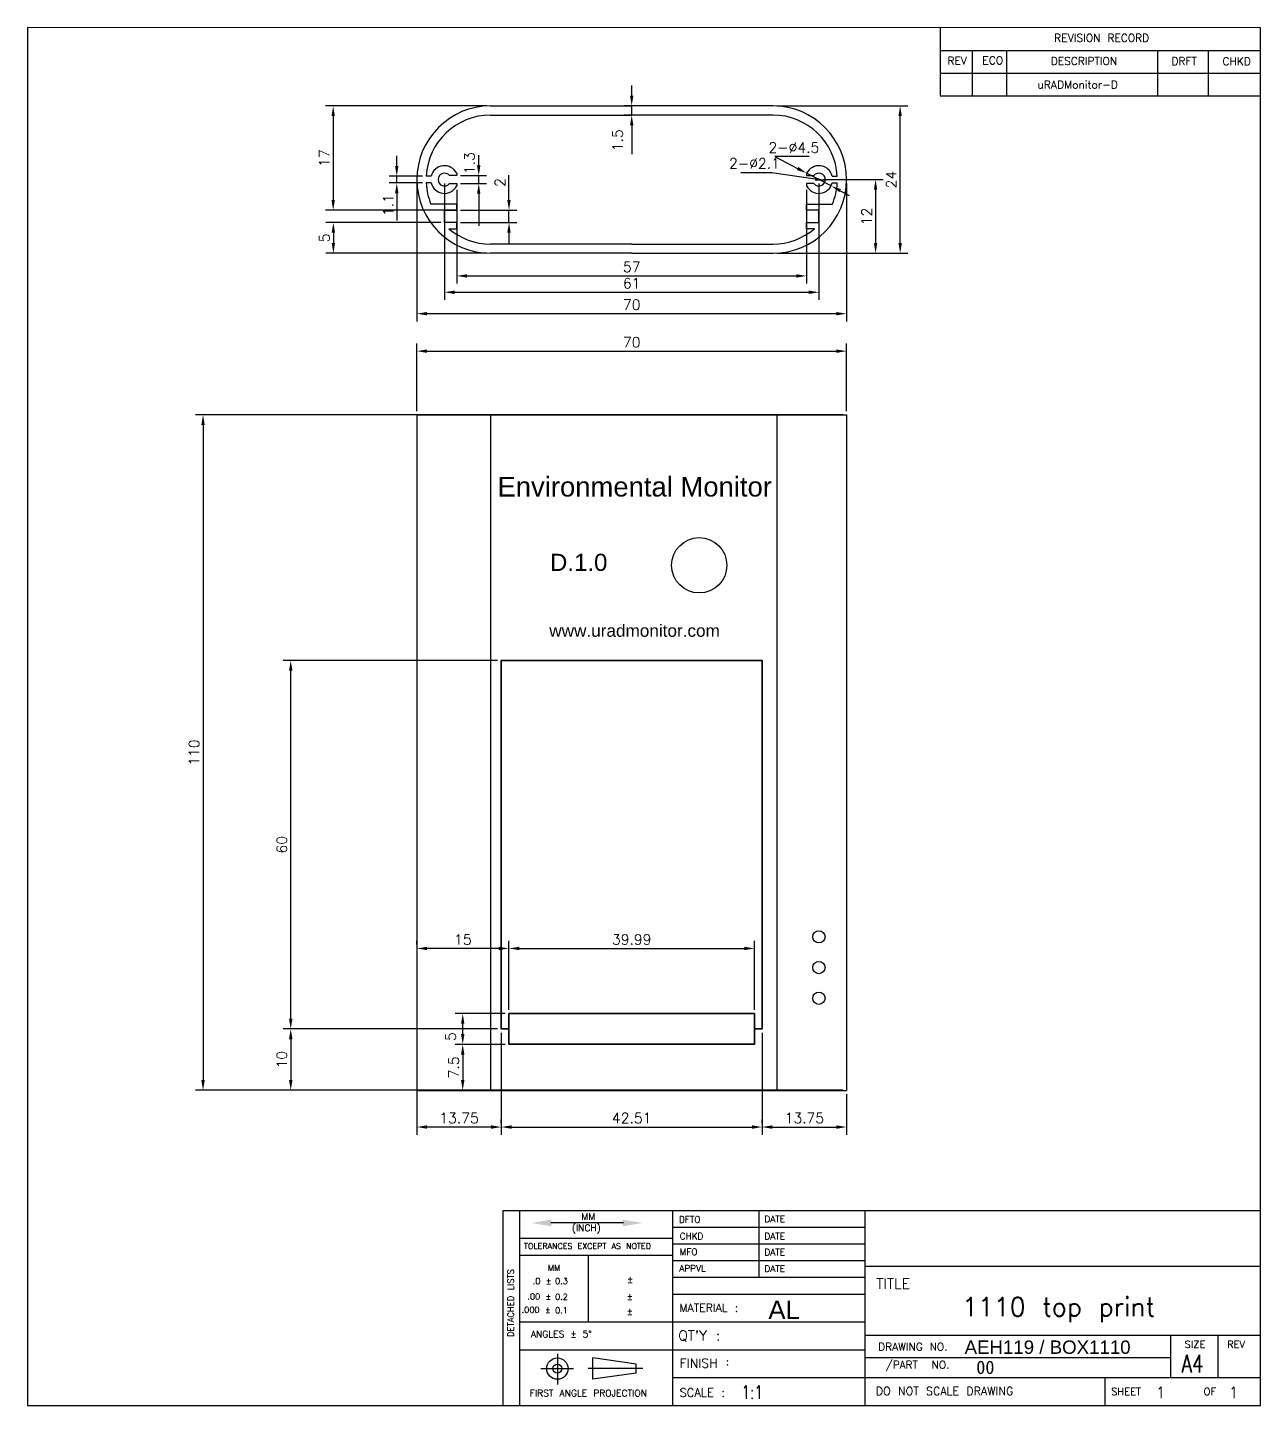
# Model space of a CAD drawing. Header units: millimetres. Extents: x 207 to 635, y 135 to 813.
# Drawn here: x 434.1 to 635, y 530.5 to 754.9 of the extents above; entities that cross this region are included whole.
import ezdxf
from ezdxf.enums import TextEntityAlignment as Align

# ---------------------------------------------------------------- set-up
doc = ezdxf.new("R2010")
doc.units = ezdxf.units.MM
for name, color, linetype, lineweight in [('Callout', 3, 'Continuous', 0), ('CAXA0', 7, 'Continuous', 70), ('Contour line', 1, 'Continuous', 15), ('Draw', 7, 'Continuous', 35), ('TEXT', 6, 'Continuous', 20)]:
    doc.layers.add(name, color=color, linetype=linetype, lineweight=lineweight)
doc.styles.add('_YES', font='ROMANC.SHX', dxfattribs={"height": 1.5})
doc.styles.add('ADESK2', font='romans')
doc.styles.get("Standard").update_dxf_attribs({"font": 'txt.shx'})
doc.styles.add('样式 1', font='Arial.ttf')
doc.dimstyles.new('ISO-25', dxfattribs={"dimtxt": 2.5, "dimasz": 2, "dimexe": 1.25, "dimexo": 0.625, "dimtad": 1, "dimdsep": 46, "dimtxsty": 'Standard', "dimcen": 2.5, "dimclrt": 256, "dimadec": 0, "dimazin": 0, "dimtfac": 1, "dimtmove": 0, "dimatfit": 3, "dimfxl": 1, "dimarcsym": 0})

# ---------------------------------------------------------------- blocks, each defined once
blk = doc.blocks.new('*D89')
at = {"layer": 'Callout', "color": 0, "lineweight": -2, "transparency": 16777216}
for p, q in [((563.65, 730.17), (573.51, 730.17)), ((572.26, 728.51), (572.26, 719.84)), ((556.15, 718.17), (573.51, 718.17))]:
    blk.add_line(p, q, dxfattribs=at)
at = {"layer": 'Callout', "color": 0, "lineweight": 35, "transparency": 16777216}
for points in [[(571.98, 728.51), (572.53, 728.51), (572.26, 730.17)], [(571.98, 719.84), (572.53, 719.84), (572.26, 718.17)]]:
    blk.add_solid(points, dxfattribs=at)
at = {"layer": 'Defpoints', "color": 0, "lineweight": 35, "transparency": 16777216}
for p in [(563.02, 730.17), (555.52, 718.17), (572.26, 718.17)]:
    blk.add_point(p, dxfattribs=at)
at = {"layer": 'Callout', "lineweight": 25, "transparency": 16777216, "insert": (570.8, 724.17), "char_height": 1.667, "attachment_point": 5, "rotation": 90}
blk.add_mtext('12', dxfattribs=at)
blk = doc.blocks.new('*D86')
at = {"layer": 'Callout', "color": 0, "lineweight": -2, "transparency": 16777216}
for p, q in [((497.52, 729.55), (497.52, 707.08)), ((567.52, 729.55), (567.52, 707.08)), ((565.85, 708.33), (499.19, 708.33))]:
    blk.add_line(p, q, dxfattribs=at)
at = {"layer": 'Callout', "color": 0, "lineweight": 35, "transparency": 16777216}
for points in [[(499.19, 708.61), (499.19, 708.05), (497.52, 708.33)], [(565.85, 708.61), (565.85, 708.05), (567.52, 708.33)]]:
    blk.add_solid(points, dxfattribs=at)
at = {"layer": 'Defpoints', "color": 0, "lineweight": 35, "transparency": 16777216}
for p in [(497.52, 730.17), (567.52, 730.17), (497.52, 708.33)]:
    blk.add_point(p, dxfattribs=at)
at = {"layer": 'Callout', "lineweight": 25, "transparency": 16777216, "insert": (532.52, 709.79), "char_height": 1.667, "attachment_point": 5}
blk.add_mtext('70', dxfattribs=at)
blk = doc.blocks.new('*D90')
at = {"layer": 'Callout', "color": 0, "lineweight": -2, "transparency": 16777216}
for p, q in [((502.02, 729.55), (502.02, 710.57)), ((563.02, 729.55), (563.02, 710.57)), ((503.69, 711.82), (561.35, 711.82))]:
    blk.add_line(p, q, dxfattribs=at)
at = {"layer": 'Callout', "color": 0, "lineweight": 35, "transparency": 16777216}
for points in [[(503.69, 712.1), (503.69, 711.54), (502.02, 711.82)], [(561.35, 712.1), (561.35, 711.54), (563.02, 711.82)]]:
    blk.add_solid(points, dxfattribs=at)
at = {"layer": 'Defpoints', "color": 0, "lineweight": 35, "transparency": 16777216}
for p in [(502.02, 730.17), (563.02, 730.17), (563.02, 711.82)]:
    blk.add_point(p, dxfattribs=at)
at = {"layer": 'Callout', "lineweight": 25, "transparency": 16777216, "insert": (532.52, 713.28), "char_height": 1.667, "attachment_point": 5}
blk.add_mtext('61', dxfattribs=at)
blk = doc.blocks.new('*D91')
at = {"layer": 'Callout', "color": 0, "lineweight": -2, "transparency": 16777216}
for p, q in [((504.02, 728.52), (504.02, 713.23)), ((561.02, 728.52), (561.02, 713.23)), ((505.69, 714.48), (559.35, 714.48))]:
    blk.add_line(p, q, dxfattribs=at)
at = {"layer": 'Callout', "color": 0, "lineweight": 35, "transparency": 16777216}
for points in [[(505.69, 714.76), (505.69, 714.21), (504.02, 714.48)], [(559.35, 714.76), (559.35, 714.21), (561.02, 714.48)]]:
    blk.add_solid(points, dxfattribs=at)
at = {"layer": 'Defpoints', "color": 0, "lineweight": 35, "transparency": 16777216}
for p in [(504.02, 729.14), (561.02, 729.14), (561.02, 714.48)]:
    blk.add_point(p, dxfattribs=at)
at = {"layer": 'Callout', "lineweight": 25, "transparency": 16777216, "insert": (532.52, 715.94), "char_height": 1.667, "attachment_point": 5}
blk.add_mtext('57', dxfattribs=at)
blk = doc.blocks.new('*D92')
at = {"layer": 'Callout', "color": 0, "lineweight": -2, "transparency": 16777216}
for p, q in [((556.15, 742.17), (577.51, 742.17)), ((576.26, 719.84), (576.26, 740.51)), ((556.77, 718.17), (577.51, 718.17))]:
    blk.add_line(p, q, dxfattribs=at)
at = {"layer": 'Callout', "color": 0, "lineweight": 35, "transparency": 16777216}
for points in [[(575.98, 740.51), (576.54, 740.51), (576.26, 742.17)], [(575.98, 719.84), (576.54, 719.84), (576.26, 718.17)]]:
    blk.add_solid(points, dxfattribs=at)
at = {"layer": 'Defpoints', "color": 0, "lineweight": 35, "transparency": 16777216}
for p in [(555.52, 742.17), (576.26, 742.17), (556.15, 718.17)]:
    blk.add_point(p, dxfattribs=at)
at = {"layer": 'Callout', "lineweight": 25, "transparency": 16777216, "insert": (574.8, 730.17), "char_height": 1.667, "attachment_point": 5, "rotation": 90}
blk.add_mtext('24', dxfattribs=at)
blk = doc.blocks.new('*D93')
at = {"layer": 'Callout', "color": 0, "lineweight": -2, "transparency": 16777216}
for p, q in [((566.9, 691.86), (461.43, 691.86)), ((462.68, 690.19), (462.68, 583.52)), ((566.9, 581.86), (461.43, 581.86))]:
    blk.add_line(p, q, dxfattribs=at)
at = {"layer": 'Callout', "color": 0, "lineweight": 35, "transparency": 16777216}
for points in [[(462.4, 690.19), (462.96, 690.19), (462.68, 691.86)], [(462.4, 583.52), (462.96, 583.52), (462.68, 581.86)]]:
    blk.add_solid(points, dxfattribs=at)
at = {"layer": 'Defpoints', "color": 0, "lineweight": 35, "transparency": 16777216}
for p in [(567.52, 691.86), (462.68, 581.86), (567.52, 581.86)]:
    blk.add_point(p, dxfattribs=at)
at = {"layer": 'Callout', "lineweight": 25, "transparency": 16777216, "insert": (461.22, 636.86), "char_height": 1.667, "attachment_point": 5, "rotation": 90}
blk.add_mtext('110', dxfattribs=at)
blk = doc.blocks.new('*D87')
at = {"layer": 'Callout', "color": 0, "lineweight": -2, "transparency": 16777216}
for p, q in [((512.53, 726.84), (512.53, 730.87)), ((504.65, 725.17), (513.78, 725.17)), ((512.53, 723.17), (512.53, 725.17)), ((504.65, 723.17), (513.78, 723.17)), ((512.53, 721.51), (512.53, 719.84))]:
    blk.add_line(p, q, dxfattribs=at)
at = {"layer": 'Callout', "color": 0, "lineweight": 35, "transparency": 16777216}
for points in [[(512.25, 726.84), (512.8, 726.84), (512.53, 725.17)], [(512.25, 721.51), (512.8, 721.51), (512.53, 723.17)]]:
    blk.add_solid(points, dxfattribs=at)
at = {"layer": 'Defpoints', "color": 0, "lineweight": 35, "transparency": 16777216}
for p in [(504.02, 725.17), (512.53, 725.17), (504.02, 723.17)]:
    blk.add_point(p, dxfattribs=at)
at = {"layer": 'Callout', "lineweight": 35, "transparency": 16777216, "insert": (511.07, 729.69), "char_height": 1.67, "attachment_point": 5, "rotation": 90}
blk.add_mtext('2', dxfattribs=at)
blk = doc.blocks.new('*D94')
at = {"layer": 'Callout', "color": 0, "lineweight": -2, "transparency": 16777216}
for p, q in [((501.4, 723.17), (482.66, 723.17)), ((483.91, 721.51), (483.91, 719.84)), ((508.9, 718.17), (482.66, 718.17))]:
    blk.add_line(p, q, dxfattribs=at)
at = {"layer": 'Callout', "color": 0, "lineweight": 35, "transparency": 16777216}
for points in [[(483.64, 721.51), (484.19, 721.51), (483.91, 723.17)], [(483.64, 719.84), (484.19, 719.84), (483.91, 718.17)]]:
    blk.add_solid(points, dxfattribs=at)
at = {"layer": 'Defpoints', "color": 0, "lineweight": 35, "transparency": 16777216}
for p in [(502.02, 723.17), (483.91, 718.17), (509.52, 718.17)]:
    blk.add_point(p, dxfattribs=at)
at = {"layer": 'Callout', "lineweight": 35, "transparency": 16777216, "insert": (482.46, 720.67), "char_height": 1.67, "attachment_point": 5, "rotation": 90}
blk.add_mtext('5', dxfattribs=at)
blk = doc.blocks.new('*D95')
at = {"layer": 'Callout', "color": 0, "lineweight": -2, "transparency": 16777216}
for p, q in [((508.9, 742.17), (482.63, 742.17)), ((483.88, 740.51), (483.88, 726.84)), ((504.02, 725.17), (482.63, 725.17))]:
    blk.add_line(p, q, dxfattribs=at)
at = {"layer": 'Callout', "color": 0, "lineweight": 35, "transparency": 16777216}
for points in [[(483.61, 740.51), (484.16, 740.51), (483.88, 742.17)], [(483.61, 726.84), (484.16, 726.84), (483.88, 725.17)]]:
    blk.add_solid(points, dxfattribs=at)
at = {"layer": 'Defpoints', "color": 0, "lineweight": 35, "transparency": 16777216}
for p in [(509.52, 742.17), (483.88, 725.17), (504.65, 725.17)]:
    blk.add_point(p, dxfattribs=at)
at = {"layer": 'Callout', "lineweight": 35, "transparency": 16777216, "insert": (482.43, 733.67), "char_height": 1.667, "attachment_point": 5, "rotation": 90}
blk.add_mtext('17', dxfattribs=at)
blk = doc.blocks.new('*D96')
at = {"layer": 'Callout', "color": 0, "lineweight": -2, "transparency": 16777216}
for p, q in [((497.52, 692.48), (497.52, 703.48)), ((567.52, 692.48), (567.52, 703.48)), ((499.19, 702.23), (565.85, 702.23))]:
    blk.add_line(p, q, dxfattribs=at)
at = {"layer": 'Callout', "color": 0, "lineweight": 35, "transparency": 16777216}
for points in [[(499.19, 702.51), (499.19, 701.95), (497.52, 702.23)], [(565.85, 702.51), (565.85, 701.95), (567.52, 702.23)]]:
    blk.add_solid(points, dxfattribs=at)
at = {"layer": 'Defpoints', "color": 0, "lineweight": 35, "transparency": 16777216}
for p in [(567.52, 702.23), (497.52, 691.86), (567.52, 691.86)]:
    blk.add_point(p, dxfattribs=at)
at = {"layer": 'Callout', "lineweight": 35, "transparency": 16777216, "insert": (532.52, 703.69), "char_height": 1.667, "attachment_point": 5}
blk.add_mtext('70', dxfattribs=at)
blk = doc.blocks.new('*D97')
at = {"layer": 'Callout', "color": 0, "lineweight": -2, "transparency": 16777216}
for p, q in [((510.64, 591.85), (475.72, 591.85)), ((476.97, 590.19), (476.97, 583.52)), ((496.9, 581.86), (475.72, 581.86))]:
    blk.add_line(p, q, dxfattribs=at)
at = {"layer": 'Callout', "color": 0, "lineweight": 35, "transparency": 16777216}
for points in [[(476.69, 590.19), (477.25, 590.19), (476.97, 591.85)], [(476.69, 583.52), (477.25, 583.52), (476.97, 581.86)]]:
    blk.add_solid(points, dxfattribs=at)
at = {"layer": 'Defpoints', "color": 0, "lineweight": 35, "transparency": 16777216}
for p in [(511.27, 591.85), (476.97, 581.86), (497.52, 581.86)]:
    blk.add_point(p, dxfattribs=at)
at = {"layer": 'Callout', "lineweight": 35, "transparency": 16777216, "insert": (475.51, 586.85), "char_height": 1.667, "attachment_point": 5, "rotation": 90}
blk.add_mtext('10', dxfattribs=at)
blk = doc.blocks.new('*D98')
at = {"layer": 'Callout', "color": 0, "lineweight": -2, "transparency": 16777216}
for p, q in [((497.52, 591.23), (497.52, 574.63)), ((511.27, 591.23), (511.27, 574.63)), ((509.6, 575.88), (499.19, 575.88))]:
    blk.add_line(p, q, dxfattribs=at)
at = {"layer": 'Callout', "color": 0, "lineweight": 35, "transparency": 16777216}
for points in [[(499.19, 576.16), (499.19, 575.6), (497.52, 575.88)], [(509.6, 576.16), (509.6, 575.6), (511.27, 575.88)]]:
    blk.add_solid(points, dxfattribs=at)
at = {"layer": 'Defpoints', "color": 0, "lineweight": 35, "transparency": 16777216}
for p in [(497.52, 591.85), (511.27, 591.85), (497.52, 575.88)]:
    blk.add_point(p, dxfattribs=at)
at = {"layer": 'Callout', "lineweight": 35, "transparency": 16777216, "insert": (504.39, 577.34), "char_height": 1.667, "attachment_point": 5}
blk.add_mtext('13.75', dxfattribs=at)
blk = doc.blocks.new('*D99')
at = {"layer": 'Callout', "color": 0, "lineweight": -2, "transparency": 16777216}
for p, q in [((553.77, 591.23), (553.77, 574.63)), ((567.52, 581.23), (567.52, 574.63)), ((555.44, 575.88), (565.85, 575.88))]:
    blk.add_line(p, q, dxfattribs=at)
at = {"layer": 'Callout', "color": 0, "lineweight": 35, "transparency": 16777216}
for points in [[(555.44, 576.16), (555.44, 575.6), (553.77, 575.88)], [(565.85, 576.16), (565.85, 575.6), (567.52, 575.88)]]:
    blk.add_solid(points, dxfattribs=at)
at = {"layer": 'Defpoints', "color": 0, "lineweight": 35, "transparency": 16777216}
for p in [(553.77, 591.85), (567.52, 581.86), (567.52, 575.88)]:
    blk.add_point(p, dxfattribs=at)
at = {"layer": 'Callout', "lineweight": 35, "transparency": 16777216, "insert": (560.65, 577.34), "char_height": 1.667, "attachment_point": 5}
blk.add_mtext('13.75', dxfattribs=at)
blk = doc.blocks.new('*D88')
at = {"layer": 'Callout', "color": 0, "lineweight": -2, "transparency": 16777216}
for p, q in [((511.27, 576.5), (511.27, 577.13)), ((553.77, 576.5), (553.77, 577.13)), ((512.94, 575.88), (552.11, 575.88))]:
    blk.add_line(p, q, dxfattribs=at)
at = {"layer": 'Callout', "color": 0, "lineweight": 35, "transparency": 16777216}
for points in [[(512.94, 576.16), (512.94, 575.6), (511.27, 575.88)], [(552.11, 576.16), (552.11, 575.6), (553.77, 575.88)]]:
    blk.add_solid(points, dxfattribs=at)
at = {"layer": 'Defpoints', "color": 0, "lineweight": 35, "transparency": 16777216}
for p in [(511.27, 575.88), (553.77, 575.88), (553.77, 575.88)]:
    blk.add_point(p, dxfattribs=at)
at = {"layer": 'Callout', "lineweight": 35, "transparency": 16777216, "insert": (532.52, 577.34), "char_height": 1.667, "attachment_point": 5}
blk.add_mtext('42.51', dxfattribs=at)
blk = doc.blocks.new('*D100')
at = {"layer": 'Callout', "color": 0, "lineweight": -2, "transparency": 16777216}
for p, q in [((510.64, 651.86), (475.72, 651.86)), ((476.97, 593.52), (476.97, 650.19)), ((476.35, 591.85), (475.72, 591.85))]:
    blk.add_line(p, q, dxfattribs=at)
at = {"layer": 'Callout', "color": 0, "lineweight": 35, "transparency": 16777216}
for points in [[(476.69, 650.19), (477.25, 650.19), (476.97, 651.86)], [(476.69, 593.52), (477.25, 593.52), (476.97, 591.85)]]:
    blk.add_solid(points, dxfattribs=at)
at = {"layer": 'Defpoints', "color": 0, "lineweight": 35, "transparency": 16777216}
for p in [(476.97, 651.86), (511.27, 651.86), (476.97, 591.85)]:
    blk.add_point(p, dxfattribs=at)
at = {"layer": 'Callout', "lineweight": 35, "transparency": 16777216, "insert": (475.51, 621.86), "char_height": 1.667, "attachment_point": 5, "rotation": 90}
blk.add_mtext('60', dxfattribs=at)
blk = doc.blocks.new('*D170')
at = {"layer": 'Callout', "color": 0, "lineweight": -2, "transparency": 16777216}
for p, q in [((511.9, 589.35), (503.74, 589.35)), ((504.99, 587.68), (504.99, 583.52)), ((504.37, 581.86), (506.24, 581.86))]:
    blk.add_line(p, q, dxfattribs=at)
at = {"layer": 'Callout', "color": 0, "lineweight": 35, "transparency": 16777216}
for points in [[(504.71, 587.68), (505.27, 587.68), (504.99, 589.35)], [(504.71, 583.52), (505.27, 583.52), (504.99, 581.86)]]:
    blk.add_solid(points, dxfattribs=at)
at = {"layer": 'Defpoints', "color": 0, "lineweight": 35, "transparency": 16777216}
for p in [(512.52, 589.35), (503.74, 581.86), (504.99, 581.86)]:
    blk.add_point(p, dxfattribs=at)
at = {"layer": 'Callout', "lineweight": 35, "transparency": 16777216, "insert": (503.53, 585.6), "char_height": 1.667, "attachment_point": 5, "rotation": 90}
blk.add_mtext('7.5', dxfattribs=at)
blk = doc.blocks.new('*D172')
at = {"layer": 'Callout', "color": 0, "lineweight": -2, "transparency": 16777216}
for p, q in [((497.52, 605.59), (497.52, 606.21)), ((512.52, 594.98), (512.52, 606.21)), ((510.86, 604.96), (499.19, 604.96))]:
    blk.add_line(p, q, dxfattribs=at)
at = {"layer": 'Callout', "color": 0, "lineweight": 35, "transparency": 16777216}
for points in [[(499.19, 605.24), (499.19, 604.69), (497.52, 604.96)], [(510.86, 605.24), (510.86, 604.69), (512.52, 604.96)]]:
    blk.add_solid(points, dxfattribs=at)
at = {"layer": 'Defpoints', "color": 0, "lineweight": 35, "transparency": 16777216}
for p in [(497.52, 604.96), (497.52, 604.96), (512.52, 594.35)]:
    blk.add_point(p, dxfattribs=at)
at = {"layer": 'Callout', "lineweight": 35, "transparency": 16777216, "insert": (505.02, 606.42), "char_height": 1.667, "attachment_point": 5}
blk.add_mtext('15', dxfattribs=at)
blk = doc.blocks.new('*D173')
at = {"layer": 'Callout', "color": 0, "lineweight": -2, "transparency": 16777216}
for p, q in [((512.52, 594.98), (512.52, 606.21)), ((552.52, 594.98), (552.52, 606.21)), ((514.19, 604.96), (550.85, 604.96))]:
    blk.add_line(p, q, dxfattribs=at)
at = {"layer": 'Callout', "color": 0, "lineweight": 35, "transparency": 16777216}
for points in [[(514.19, 605.24), (514.19, 604.69), (512.52, 604.96)], [(550.85, 605.24), (550.85, 604.69), (552.52, 604.96)]]:
    blk.add_solid(points, dxfattribs=at)
at = {"layer": 'Defpoints', "color": 0, "lineweight": 35, "transparency": 16777216}
for p in [(552.52, 604.96), (512.52, 594.35), (552.52, 594.35)]:
    blk.add_point(p, dxfattribs=at)
at = {"layer": 'Callout', "lineweight": 35, "transparency": 16777216, "insert": (532.52, 606.42), "char_height": 1.667, "attachment_point": 5}
blk.add_mtext('39.99', dxfattribs=at)
blk = doc.blocks.new('*D171')
at = {"layer": 'Callout', "color": 0, "lineweight": -2, "transparency": 16777216}
for p, q in [((511.9, 594.35), (503.74, 594.35)), ((504.99, 591.02), (504.99, 592.69)), ((504.37, 589.35), (503.74, 589.35))]:
    blk.add_line(p, q, dxfattribs=at)
at = {"layer": 'Callout', "color": 0, "lineweight": 35, "transparency": 16777216}
for points in [[(504.71, 592.69), (505.27, 592.69), (504.99, 594.35)], [(504.71, 591.02), (505.27, 591.02), (504.99, 589.35)]]:
    blk.add_solid(points, dxfattribs=at)
at = {"layer": 'Defpoints', "color": 0, "lineweight": 35, "transparency": 16777216}
for p in [(504.99, 594.35), (512.52, 594.35), (504.99, 589.35)]:
    blk.add_point(p, dxfattribs=at)
at = {"layer": 'Callout', "lineweight": 35, "transparency": 16777216, "insert": (503.03, 590.6), "char_height": 1.67, "attachment_point": 5, "rotation": 90}
blk.add_mtext('5', dxfattribs=at)

msp = doc.modelspace()

# ---------------------------------------------------------------- linework, layer by layer
at = {"layer": 'Callout', "lineweight": 25}
for p, q in [((532.52, 743.84), (532.52, 745.507)), ((532.52, 740.673), (532.52, 742.173)), ((532.52, 739.006), (532.52, 734.327)), ((507.599, 732.49), (507.599, 734.157)), ((561.444, 733.925), (555.819, 733.925)), ((555.819, 733.925), (559.547, 731.983)), ((498.41, 730.723), (492.993, 730.723)), ((498.41, 729.623), (492.993, 729.623)), ((504.645, 730.823), (508.849, 730.823)), ((504.645, 729.523), (508.849, 729.523)), ((507.599, 729.523), (507.599, 730.823)), ((550.301, 731.348), (555.37, 731.348)), ((555.37, 731.348), (562.411, 730.267)), ((565.016, 729.133), (561.025, 731.213)), ((507.599, 727.856), (507.599, 722.624)), ((566.494, 728.363), (567.972, 727.593))]:
    msp.add_line(p, q, dxfattribs=at)
at = {"layer": 'Callout', "color": 0, "lineweight": 25}
for p, q in [((497.52, 691.855), (497.52, 581.855)), ((497.52, 691.855), (567.52, 691.855)), ((509.52, 691.855), (509.52, 581.855)), ((556.145, 691.855), (556.145, 581.855)), ((567.52, 691.855), (567.52, 581.855)), ((497.52, 581.855), (567.52, 581.855))]:
    msp.add_line(p, q, dxfattribs=at)
at = {"layer": 'Callout', "lineweight": 25}
for points in [[(532.242, 743.84), (532.798, 743.84), (532.52, 742.173)], [(532.242, 739.006), (532.798, 739.006), (532.52, 740.673)], [(493.966, 732.39), (494.521, 732.39), (494.243, 730.723)], [(507.321, 732.49), (507.876, 732.49), (507.599, 730.823)], [(493.966, 727.956), (494.521, 727.956), (494.243, 729.623)], [(507.321, 727.856), (507.876, 727.856), (507.599, 729.523)], [(562.453, 730.541), (562.368, 729.992), (564.058, 730.014)], [(566.622, 728.61), (566.365, 728.117), (565.016, 729.133)]]:
    msp.add_solid(points, dxfattribs=at)
at = {"layer": 'CAXA0', "color": 0, "lineweight": 25}
for p, q in [((634.964, 754.857), (434.087, 754.926)), ((434.087, 754.926), (434.087, 530.546)), ((582.803, 754.857), (582.803, 743.835)), ((634.964, 530.546), (634.964, 754.857)), ((582.803, 751.183), (634.964, 751.183)), ((588.036, 743.835), (588.036, 751.183)), ((593.62, 743.835), (593.62, 751.183)), ((618.241, 743.835), (618.241, 751.183)), ((626.494, 743.835), (626.494, 751.183)), ((582.803, 747.509), (634.964, 747.509)), ((582.803, 743.835), (634.964, 743.835)), ((434.087, 730.841), (434.087, 530.546)), ((434.087, 730.841), (434.087, 530.546)), ((514.316, 530.546), (514.316, 562.295)), ((539.184, 562.295), (539.184, 530.546)), ((553.312, 551.41), (553.312, 562.295)), ((570.557, 530.546), (570.557, 562.295)), ((531.176, 560.266), (519.358, 560.266)), ((539.184, 559.574), (570.557, 559.574)), ((514.316, 557.76), (539.184, 557.76)), ((539.184, 556.853), (570.557, 556.853)), ((514.316, 555.038), (539.184, 555.038)), ((525.508, 544.153), (525.508, 555.038)), ((539.184, 554.131), (570.557, 554.131)), ((570.557, 553.224), (634.964, 553.224)), ((539.184, 551.41), (570.557, 551.41)), ((539.184, 548.688), (570.557, 548.688)), ((514.316, 544.153), (570.557, 544.153)), ((570.557, 541.976), (634.964, 541.976)), ((620.384, 535.081), (620.384, 541.976)), ((628.07, 535.081), (628.07, 541.976)), ((514.316, 539.617), (570.557, 539.617)), ((520.419, 538.956), (520.419, 533.942)), ((517.718, 536.546), (523.024, 536.546)), ((534.313, 536.546), (525.437, 536.546)), ((526.209, 534.809), (526.209, 538.282)), ((533.252, 537.27), (526.209, 538.282)), ((533.252, 535.822), (533.252, 537.27)), ((570.557, 538.363), (620.384, 538.363)), ((533.252, 535.822), (526.209, 534.809)), ((539.184, 535.081), (570.557, 535.081)), ((570.557, 535.081), (634.964, 535.081)), ((609.689, 530.546), (609.689, 535.081)), ((434.087, 530.546), (634.964, 530.546))]:
    msp.add_line(p, q, dxfattribs=at)
at = {"layer": 'CAXA0', "lineweight": 25}
for p, q in [((504.02, 731.204), (504.02, 730.823)), ((504.02, 729.523), (504.02, 729.142)), ((561.02, 731.204), (561.02, 730.823)), ((561.02, 729.523), (561.02, 729.142))]:
    msp.add_line(p, q, dxfattribs=at)
at = {"layer": 'CAXA0', "color": 0, "linetype": 'Continuous', "lineweight": 25}
for p, q in [((511.594, 530.546), (511.594, 562.295)), ((511.594, 562.295), (634.964, 562.295))]:
    msp.add_line(p, q, dxfattribs=at)
at = {"layer": 'CAXA0', "color": 0, "lineweight": 25}
for radius in [1.737, 0.724]:
    msp.add_circle((520.419, 536.546), radius, dxfattribs=at)
for points in [[(519.44, 559.721), (519.44, 560.81), (516.174, 560.266)], [(531.048, 560.81), (531.048, 559.721), (534.313, 560.266)]]:
    msp.add_solid(points, dxfattribs=at)
at = {"layer": 'Contour line', "lineweight": 35}
msp.add_lwpolyline([(512.524, 594.353), (552.519, 594.353), (552.519, 589.351), (512.524, 589.351)], close=True, dxfattribs=at)
at = {"layer": 'Contour line', "lineweight": 25}
for centre, radius in [((543.524, 667.36), 4.5), ((563.017, 606.857), 1), ((563.021, 601.857), 1), ((563.024, 596.854), 1)]:
    msp.add_circle(centre, radius, dxfattribs=at)
at = {"layer": 'Draw', "lineweight": 25}
for p, q in [((509.52, 742.173), (532.52, 742.173)), ((509.52, 740.673), (532.52, 740.673)), ((554.895, 742.173), (531.27, 742.173)), ((554.895, 740.673), (531.27, 740.673)), ((555.52, 742.173), (532.52, 742.173)), ((555.52, 740.673), (532.52, 740.673)), ((494.243, 732.39), (494.243, 734.057)), ((494.243, 729.623), (494.243, 730.723)), ((499.838, 730.723), (499.035, 730.723)), ((499.838, 729.623), (499.035, 729.623)), ((504.02, 730.823), (502.845, 730.823)), ((502.845, 729.523), (504.02, 729.523)), ((561.02, 730.823), (562.195, 730.823)), ((562.195, 729.523), (561.02, 729.523)), ((565.202, 730.723), (566.006, 730.723)), ((565.202, 729.623), (566.006, 729.623)), ((494.243, 727.956), (494.243, 723.502)), ((504.02, 726.173), (499.812, 726.173)), ((502.02, 723.173), (502.02, 725.173)), ((502.02, 725.173), (504.02, 725.173)), ((504.02, 725.173), (504.02, 726.173)), ((561.02, 725.173), (561.02, 726.173)), ((561.02, 726.173), (565.228, 726.173)), ((563.02, 725.173), (561.02, 725.173)), ((563.02, 723.173), (563.02, 725.173)), ((504.02, 723.173), (502.02, 723.173)), ((504.02, 722.173), (504.02, 723.173)), ((561.02, 722.173), (561.02, 723.173)), ((561.02, 723.173), (563.02, 723.173)), ((502.719, 722.173), (504.02, 722.173)), ((562.321, 722.173), (561.02, 722.173)), ((532.52, 719.673), (509.52, 719.673)), ((532.52, 718.173), (509.52, 718.173)), ((532.52, 719.673), (555.52, 719.673)), ((532.52, 718.173), (555.52, 718.173))]:
    msp.add_line(p, q, dxfattribs=at)
for centre, radius, start, end in [((509.52, 730.173), 12, 90, 270), ((509.52, 730.173), 10.5, 90, 176.99742), ((555.52, 730.173), 12, 270, 90), ((555.52, 730.173), 10.5, 3.00258, 90), ((502.02, 730.173), 2.25, 27.26604, 165.851), ((563.02, 730.173), 2.25, 14.149, 152.73396), ((509.52, 730.173), 10.5, 183.00258, 202.39269), ((502.02, 730.173), 2.25, 194.149, 332.73396), ((502.02, 730.173), 1.05, 38.24662, 321.75338), ((563.02, 730.173), 2.25, 207.26604, 345.851), ((563.02, 730.173), 1.05, 218.24662, 141.75338), ((555.52, 730.173), 10.5, 337.60731, 356.99742), ((509.52, 730.173), 10.5, 229.63241, 270), ((555.52, 730.173), 10.5, 270, 310.36759)]:
    msp.add_arc(centre, radius, start, end, dxfattribs=at)
msp.add_solid([(559.675, 732.229), (559.418, 731.737), (561.025, 731.213)], dxfattribs=at)
at = {"layer": 'TEXT', "lineweight": 35}
msp.add_lwpolyline([(512.524, 591.855), (511.269, 591.855), (511.269, 651.859), (553.775, 651.859), (553.775, 591.855), (552.519, 591.855)], dxfattribs=at)

# ---------------------------------------------------------------- texts
at = {"layer": 'Callout', "lineweight": 25, "char_height": 1.6667, "attachment_point": 5, "rotation": 90}
for s, insert in [('1.5', (530.222, 736.571)), ('1.3', (506.094, 732.839)), ('1.1', (492.864, 726.008))]:
    msp.add_mtext(s, dxfattribs=dict(at, insert=insert))
at = {"layer": 'Callout', "lineweight": 25, "char_height": 1.6667, "attachment_point": 5}
for s, insert in [('2-∅4.5', (558.944, 735.383)), ('2-∅2.1', (552.523, 732.806))]:
    msp.add_mtext(s, dxfattribs=dict(at, insert=insert))
at = {"layer": 'CAXA0', "color": 0, "lineweight": 25}
for s, height, p in [('REVISION RECORD', 1.26998, (601.377, 752.611)), ('ECO', 1.27, (589.648, 748.935)), ('DRFT', 1.27, (620.472, 748.818)), ('CHKD', 1.27, (628.793, 748.798)), ('MM', 1.0886, (524.341, 560.748)), ('DFTO', 1.0581, (540.226, 560.304)), ('(INCH)', 1.0886, (522.775, 558.935)), ('TOLERANCES EXCEPT AS NOTED', 0.94342, (514.974, 556.025)), ('CHKD', 1.0581, (540.344, 557.594)), ('MFO', 1.0581, (540.334, 555.027)), ('MM ', 0.9797, (518.865, 552.485)), ('APPVL', 1.0581, (540.287, 552.339)), ('.0 %%P ', 0.9797, (516.395, 550.316)), ('0.3', 0.9797, (520.025, 550.316)), (' %%P', 1.0886, (530.762, 550.527)), ('TITLE', 1.6764, (572.4, 549.539)), ('.00 %%P ', 0.9797, (515.519, 547.799)), ('0.2', 0.9797, (520.025, 547.758)), (' %%P', 1.0886, (530.746, 547.731)), ('.000 %%P ', 0.9797, (514.584, 545.629)), ('0.1', 0.9797, (520.025, 545.549)), (' %%P', 1.0886, (530.716, 545.32)), ('MATERIAL :', 1.303, (540.28, 545.808)), ('ANGLES %%P 5%%d', 1.08856, (516.084, 541.63)), ("QT'Y :", 1.6459, (540.119, 541.096)), ('DRAWING NO.', 1.25647, (572.685, 539.467)), ('FINISH', 1.4696, (540.352, 536.689)), ('/PART  NO.', 1.2565, (573.869, 536.536)), ('FIRST ANGLE PROJECTION', 1.08856, (515.909, 532.008)), ('SCALE :', 1.3716, (540.322, 531.963)), ('DO NOT SCALE DRAWING', 1.3226, (572.287, 532.231))]:
    msp.add_text(s, height=height, dxfattribs=at).set_placement(p)
for s, height, style, p in [('REV', 1.27, 'ADESK2', (583.978, 748.911)), ('DESCRIPTION', 1.26998, 'ADESK2', (600.788, 748.836)), ('uRADMonitor-D', 1.26998, 'ADESK2', (598.658, 744.985)), ('DATE', 1.0613, 'ADESK2', (554.143, 560.379)), ('DATE', 1.0613, 'ADESK2', (554.143, 557.581)), ('DATE', 1.0613, 'ADESK2', (554.143, 554.99)), ('DATE', 1.0613, 'ADESK2', (554.143, 552.295)), ('SIZE', 1.1793, 'ADESK2', (622.602, 539.906)), ('REV', 1.1793, 'ADESK2', (629.53, 539.906)), (':', 1.134, '_YES', (547.888, 537.091)), ('SHEET', 1.1793, 'ADESK2', (610.647, 532.224)), ('OF', 1.1793, 'ADESK2', (625.708, 532.231))]:
    msp.add_text(s, height=height, dxfattribs=dict(at, style=style)).set_placement(p)
msp.add_text('DETACHED LISTS', height=0.99785, rotation=90, dxfattribs=at).set_placement((513.305, 541.684))
at = {"layer": 'CAXA0', "color": 0, "lineweight": 25, "width": 0.75}
msp.add_text('A4', height=2.9028, dxfattribs=at).set_placement((622.138, 535.903))
at = {"layer": 'CAXA0', "color": 0, "lineweight": 25}
for s, insert, char_height, width, attachment_point in [('{\\fArial|b0|i0|c0|p34;AL}', (557.36, 546.109), 3.02377, 65.93676, 5), ('1110 top print', (602.057, 546.109), 3.02377, 65.93676, 5), ('{\\fArial|b0|i0|c0|p32;AEH119 / BOX1110}', (586.757, 541.124), 2.17712, 65.073, 1), ('{\\fSimSun|b0|i0|c134|p2;00}', (588.66, 537.845), 2.17712, 65.073, 1)]:
    msp.add_mtext(s, dxfattribs=dict(at, insert=insert, char_height=char_height, width=width, attachment_point=attachment_point))
at = {"layer": 'CAXA0', "color": 0, "lineweight": 25, "width": 0.75}
msp.add_attdef('1:1', (550.403, 531.6), '', height=2.177, dxfattribs=at)
at = {"layer": 'CAXA0', "color": 0, "lineweight": 25}
for p, s in [((617.919, 531.752), 'X'), ((629.807, 531.752), 'Y')]:
    msp.add_attdef('1', p, s, height=1.814, dxfattribs=at)
at = {"layer": 'TEXT', "lineweight": 25, "ltscale": 2, "style": '样式 1'}
for s, height, p in [('Environmental Monitor', 3.2, (533.012, 678.56)), ('D.1.0', 2.8, (523.887, 666.441)), ('www.uradmonitor.com', 2, (532.989, 655.718))]:
    msp.add_text(s, height=height, dxfattribs=at).set_placement(p, align=Align.CENTER)

# ---------------------------------------------------------------- dimensions: what is measured, and where the dimension line sits
at = {"layer": 'Callout', "lineweight": 35}
for base, p1, p2, angle, picture, middle in [((483.883, 725.173), (509.52, 742.173), (504.645, 725.173), 90, '*D95', (482.425, 733.673)), ((512.526, 725.173), (504.02, 723.173), (504.02, 725.173), 270, '*D87', (511.068, 729.687)), ((483.915, 718.173), (502.02, 723.173), (509.52, 718.173), 270, '*D94', (482.457, 720.673)), ((476.971, 651.859), (476.971, 591.855), (511.269, 651.859), 90, '*D100', (475.514, 621.857)), ((476.971, 581.855), (511.269, 591.855), (497.52, 581.855), 90, '*D97', (475.514, 586.855))]:
    dim = msp.add_linear_dim(base=base, p1=p1, p2=p2, angle=angle, dimstyle='ISO-25', override={"dimtxt": 1.6667, "dimasz": 1.6667, "dimgap": 0.6245}, dxfattribs=at)
    dim.commit()
    dim.dimension.update_dxf_attribs({"geometry": picture, "text_midpoint": middle})
at = {"layer": 'Callout', "lineweight": 25}
for base, p1, p2, picture, middle in [((576.26, 742.173), (556.145, 718.173), (555.52, 742.173), '*D92', (574.802, 730.173)), ((572.256, 718.173), (563.02, 730.173), (555.52, 718.173), '*D89', (570.799, 724.173))]:
    dim = msp.add_linear_dim(base=base, p1=p1, p2=p2, angle=90, dimstyle='ISO-25', override={"dimtxt": 1.6667, "dimasz": 1.6667, "dimgap": 0.6245}, dxfattribs=at)
    dim.commit()
    dim.dimension.update_dxf_attribs({"geometry": picture, "text_midpoint": middle})
for base, p1, p2, picture, middle in [((497.52, 708.33), (567.52, 730.173), (497.52, 730.173), '*D86', (532.52, 709.788)), ((563.02, 711.818), (502.02, 730.173), (563.02, 730.173), '*D90', (532.52, 713.276)), ((561.02, 714.485), (504.02, 729.142), (561.02, 729.142), '*D91', (532.52, 715.942))]:
    dim = msp.add_linear_dim(base=base, p1=p1, p2=p2, dimstyle='ISO-25', override={"dimtxt": 1.6667, "dimasz": 1.6667, "dimgap": 0.6245}, dxfattribs=at)
    dim.commit()
    dim.dimension.update_dxf_attribs({"geometry": picture, "text_midpoint": middle})
at = {"layer": 'Callout', "lineweight": 35}
dim = msp.add_linear_dim(base=(567.52, 702.229), p1=(497.52, 691.855), p2=(567.52, 691.855), dimstyle='ISO-25', override={"dimtxt": 1.6667, "dimasz": 1.6667, "dimgap": 0.6245}, dxfattribs=at)
dim.commit()
dim.dimension.update_dxf_attribs({"geometry": '*D96', "text_midpoint": (532.52, 702.229), "dimtype": 160})
at = {"layer": 'Callout', "lineweight": 25}
dim = msp.add_linear_dim(base=(462.682, 581.855), p1=(567.52, 691.855), p2=(567.52, 581.855), angle=90, dimstyle='ISO-25', override={"dimtxt": 1.6667, "dimasz": 1.6667, "dimgap": 0.6245}, dxfattribs=at)
dim.commit()
dim.dimension.update_dxf_attribs({"geometry": '*D93', "text_midpoint": (462.682, 636.855), "dimtype": 160})
at = {"layer": 'Callout', "lineweight": 35}
for base, p1, p2, picture, middle in [((497.52, 604.963), (512.524, 594.353), (497.52, 604.963), '*D172', (505.022, 606.421)), ((552.51923, 604.96293), (512.52425, 594.35342), (552.51923, 594.35342), '*D173', (532.52174, 606.42078)), ((497.52, 575.879), (511.269, 591.855), (497.52, 591.855), '*D98', (504.395, 577.337)), ((567.5201, 575.879), (553.7745, 591.8546), (567.5201, 581.8553), '*D99', (560.6473, 577.3368)), ((553.775, 575.879), (511.269, 575.879), (553.775, 575.879), '*D88', (532.522, 577.337))]:
    dim = msp.add_linear_dim(base=base, p1=p1, p2=p2, dimstyle='ISO-25', override={"dimtxt": 1.6667, "dimasz": 1.6667, "dimgap": 0.6245}, dxfattribs=at)
    dim.commit()
    dim.dimension.update_dxf_attribs({"geometry": picture, "text_midpoint": middle})
for base, p1, p2, override, picture, middle in [((504.991, 594.353), (504.991, 589.351), (512.524, 594.353), {"dimtxt": 1.6667, "dimasz": 1.6667, "dimgap": 0.6245, "dimtmove": 2}, '*D171', (503.028, 590.602)), ((504.991, 581.855), (512.524, 589.351), (503.741, 581.855), {"dimtxt": 1.6667, "dimasz": 1.6667, "dimgap": 0.6245}, '*D170', (504.991, 585.603))]:
    dim = msp.add_linear_dim(base=base, p1=p1, p2=p2, angle=90, dimstyle='ISO-25', override=override, dxfattribs=at)
    dim.commit()
    dim.dimension.update_dxf_attribs({"geometry": picture, "text_midpoint": middle, "dimtype": 160})

doc.saveas('drawing.dxf')
